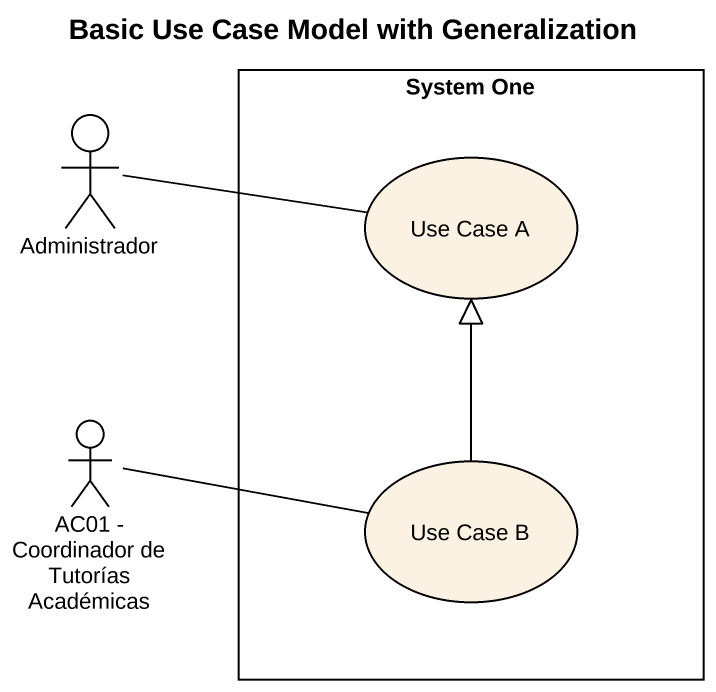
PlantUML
@startuml
title Basic Use Case Model with Generalization
rectangle "System One" as System_One {
  usecase "Use Case A" as Use_Case_A
  usecase "Use Case B" as Use_Case_B
}
actor Administrador
actor "AC01 - Coordinador de Tutorías Académicas" as AC01_Coordinador_de
Administrador -right- Use_Case_A
AC01_Coordinador_de -right- Use_Case_B
Use_Case_B -up-|> Use_Case_A
@enduml
